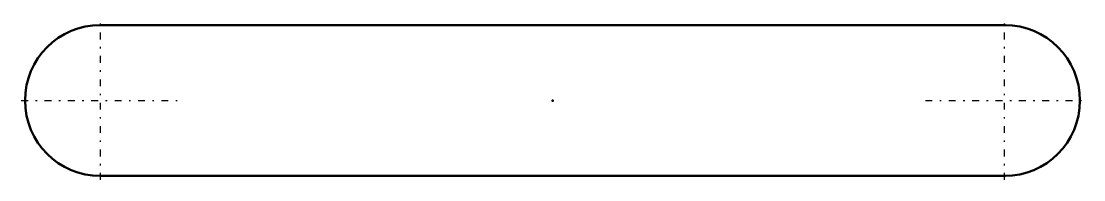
# Model space of a CAD drawing. Header units: millimetres. Extents: x -35.2 to 35.2, y -5.2 to 5.2.
import ezdxf

# ---------------------------------------------------------------- set-up
doc = ezdxf.new("R2010")
doc.units = ezdxf.units.MM
doc.linetypes.add('Center', pattern=[1.5, 0.45, -0.5, 0.05, -0.5])
for name, color, linetype, lineweight in [('AM_4', 7, 'Continuous', 50), ('AM_7', 7, 'Center', 25), ('ConnectionPoints', 7, 'Continuous', 50)]:
    doc.layers.add(name, color=color, linetype=linetype, lineweight=lineweight)

msp = doc.modelspace()

# ---------------------------------------------------------------- linework, layer by layer
at = {"layer": 'AM_4'}
for p, q in [((-30, 5), (30, 5)), ((30, -5), (-30, -5))]:
    msp.add_line(p, q, dxfattribs=at)
for centre, start, end in [((-30, 0), 90, 270), ((30, 0), 270, 90)]:
    msp.add_arc(centre, 5, start, end, dxfattribs=at)
at = {"layer": 'AM_7'}
for p, q in [((-30, -5.25), (-30, 5.25)), ((30, -5.25), (30, 5.25)), ((-35.25, 0), (-24.75, 0)), ((24.75, 0), (35.25, 0))]:
    msp.add_line(p, q, dxfattribs=at)
at = {"layer": 'ConnectionPoints'}
for p in [(30, 5), (-35, 0), (0, 0, -4), (35, 0), (0, 0, 4), (30, -5)]:
    msp.add_point(p, dxfattribs=at)

doc.saveas('drawing.dxf')
